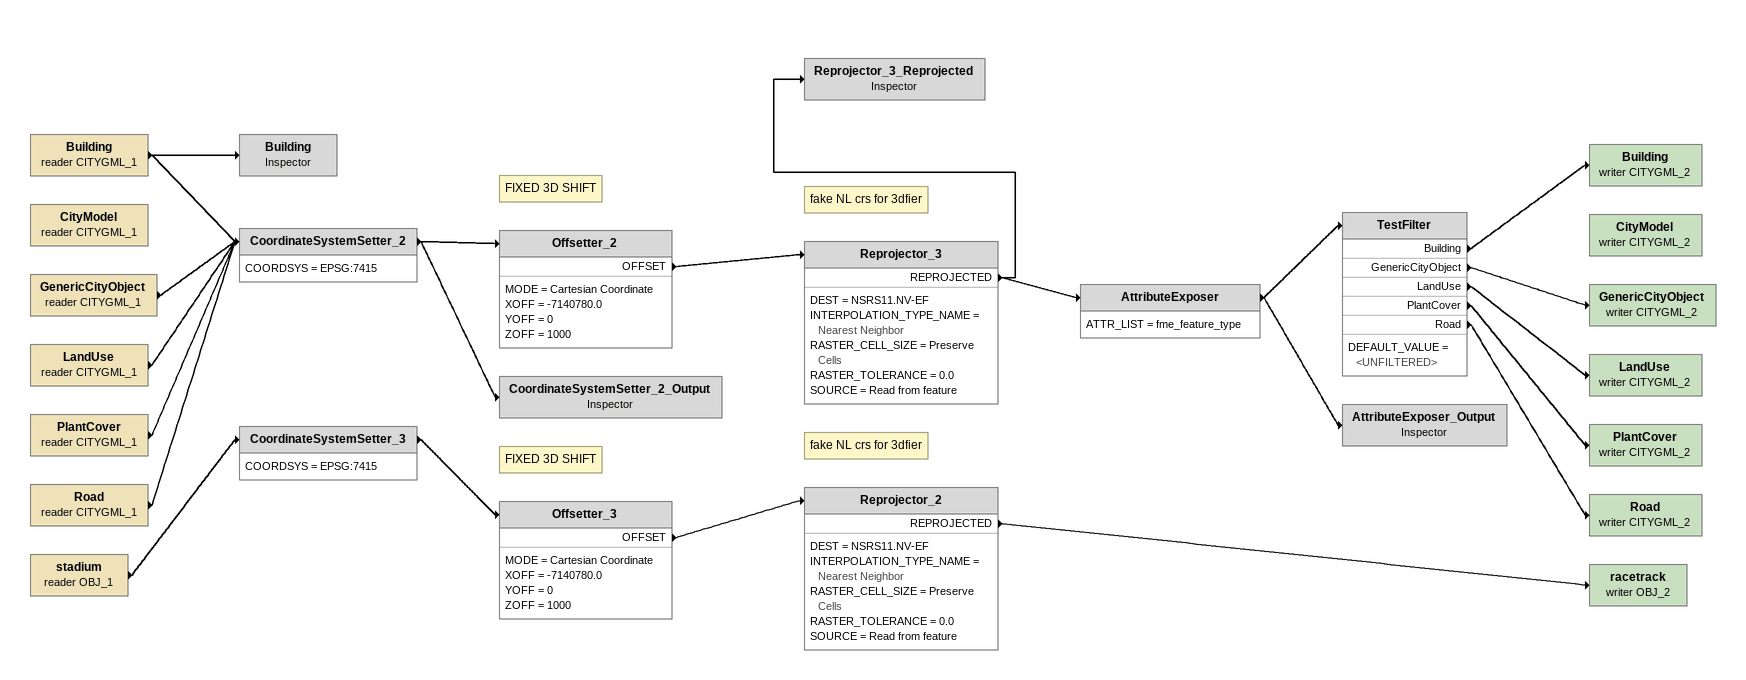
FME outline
Building (reader CITYGML_1)
    -> CoordinateSystemSetter_2
    -> Building
Building: Inspector
CityModel (reader CITYGML_1)
GenericCityObject (reader CITYGML_1)
    -> CoordinateSystemSetter_2
LandUse (reader CITYGML_1)
    -> CoordinateSystemSetter_2
PlantCover (reader CITYGML_1)
    -> CoordinateSystemSetter_2
Road (reader CITYGML_1)
    -> CoordinateSystemSetter_2
CoordinateSystemSetter_2
    COORDSYS = EPSG:7415
    -> Offsetter_2
    -> CoordinateSystemSetter_2_Output
Note: FIXED 3D SHIFT
Offsetter_2
    MODE = Cartesian Coordinate
    XOFF = -7140780.0
    YOFF = 0
    ZOFF = 1000
    OFFSET -> Reprojector_3
Note: fake NL crs for 3dfier
Reprojector_3
    DEST = NSRS11.NV-EF
    INTERPOLATION_TYPE_NAME = Nearest Neighbor
    RASTER_CELL_SIZE = Preserve Cells
    RASTER_TOLERANCE = 0.0
    SOURCE = Read from feature
    REPROJECTED -> Reprojector_3_Reprojected
    REPROJECTED -> AttributeExposer
Reprojector_3_Reprojected: Inspector
AttributeExposer
    ATTR_LIST = fme_feature_type
    -> TestFilter
    -> AttributeExposer_Output
TestFilter
    DEFAULT_VALUE = <UNFILTERED>
    Building -> Building (writer CITYGML_2)
    GenericCityObject -> GenericCityObject (writer CITYGML_2)
    LandUse -> LandUse (writer CITYGML_2)
    PlantCover -> PlantCover (writer CITYGML_2)
    Road -> Road (writer CITYGML_2)
Building (writer CITYGML_2)
GenericCityObject (writer CITYGML_2)
LandUse (writer CITYGML_2)
PlantCover (writer CITYGML_2)
Road (writer CITYGML_2)
AttributeExposer_Output: Inspector
CoordinateSystemSetter_2_Output: Inspector
stadium (reader OBJ_1)
    -> CoordinateSystemSetter_3
CoordinateSystemSetter_3
    COORDSYS = EPSG:7415
    -> Offsetter_3
Note: FIXED 3D SHIFT
Offsetter_3
    MODE = Cartesian Coordinate
    XOFF = -7140780.0
    YOFF = 0
    ZOFF = 1000
    OFFSET -> Reprojector_2
Note: fake NL crs for 3dfier
Reprojector_2
    DEST = NSRS11.NV-EF
    INTERPOLATION_TYPE_NAME = Nearest Neighbor
    RASTER_CELL_SIZE = Preserve Cells
    RASTER_TOLERANCE = 0.0
    SOURCE = Read from feature
    REPROJECTED -> racetrack (writer OBJ_2)
racetrack (writer OBJ_2)
CityModel (writer CITYGML_2)
